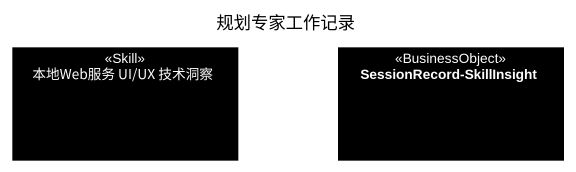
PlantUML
@startuml
title 规划专家工作记录
hide circle
hide empty members
class "本地Web服务 UI/UX 技术洞察" as 本地Web服务_UI_UX_技术洞察 <<Skill>> #000000
class "SessionRecord-SkillInsight" as SessionRecord_SkillInsight <<BusinessObject>> #000000
@enduml
